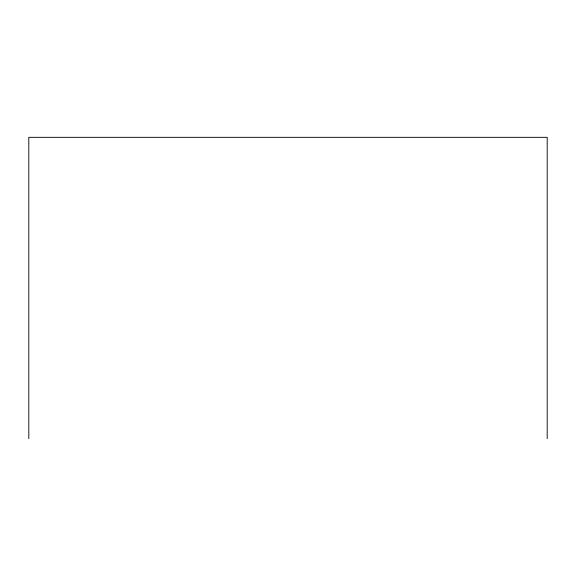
<?xml version="1.0" encoding="UTF-8"?>
<svg xmlns="http://www.w3.org/2000/svg" width="576" height="576" viewBox="0 0 576 576"><rect width="100%" height="100%" fill="white"/><g stroke="black" fill="none" stroke-linecap="round" stroke-linejoin="round"><path stroke-width="0.86" d="M547.2 438.667L547.2 137.333L28.8 137.333L28.8 438.667"/></g></svg>
